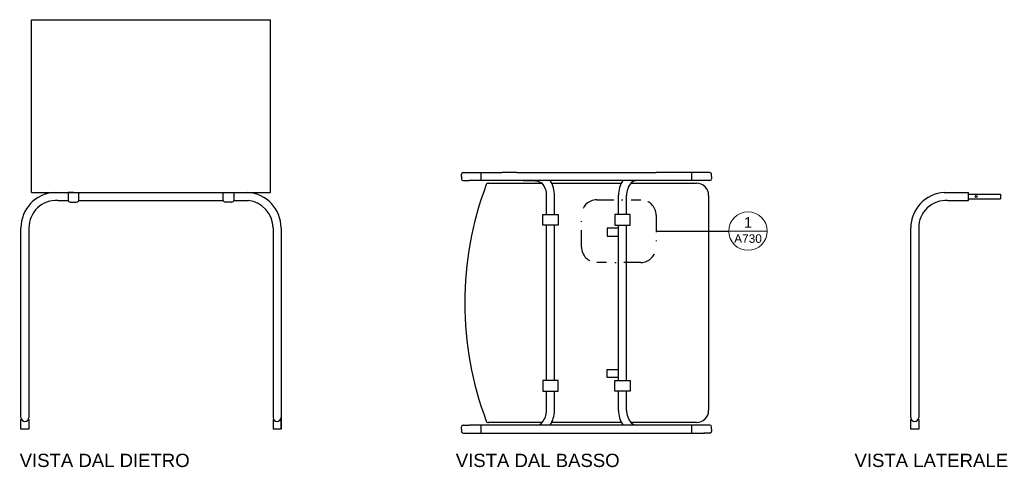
# Model space of a CAD drawing. Header units: millimetres. Extents: x 26 to 793, y -123 to 100.
# Drawn here: x 257.1 to 443.1, y -2 to 82.1 of the extents above; entities that cross this region are included whole.
import ezdxf
from ezdxf.enums import TextEntityAlignment as Align

# ---------------------------------------------------------------- set-up
doc = ezdxf.new("R2010")
doc.units = ezdxf.units.MM
doc.linetypes.add('TRATTOPUNTO2', pattern=[12.7, 6.35, -3.175, 0, -3.175])
doc.layers.get('0').update_dxf_attribs({"color": 70})
doc.layers.add('A-ANNO-SYMB', color=202, linetype='Continuous', lineweight=18)
doc.layers.add('CONTORNO SEZIONI', color=26, linetype='TRATTOPUNTO2')
doc.layers.add('SIMBOLI', color=201, linetype='Continuous')
doc.styles.add('ARIAL', font='arial.ttf')
doc.styles.get("Standard").update_dxf_attribs({"font": 'arial.ttf'})

# ---------------------------------------------------------------- blocks, each defined once
blk = doc.blocks.new('DETAGLI')
at = {"layer": 'A-ANNO-SYMB', "linetype": 'Continuous'}
blk.add_line((486.66, 356.17), (504.76, 356.17), dxfattribs=at)
blk.add_circle((495.71, 356.17), 9.05, dxfattribs=at)
for tag, p in [('TAVOLA', (495.71, 362.76)), ('SEZIONE', (495.71, 354.67))]:
    blk.add_attdef(tag, text='', height=5, dxfattribs=at).set_placement(p, align=Align.TOP_CENTER)

msp = doc.modelspace()

# ---------------------------------------------------------------- linework, layer by layer
for p, q in [((259.35, 82.13), (304.35, 82.13)), ((259.35, 49.63), (259.35, 82.13)), ((304.35, 49.63), (304.35, 82.13)), ((340.32, 52.63), (340.32, 53.08)), ((340.32, 52.63), (340.32, 52.18)), ((340.62, 53.38), (341.77, 53.38)), ((341.77, 53.38), (348.02, 53.38)), ((344.02, 51.88), (344.04, 53.34)), ((350.79, 53.38), (376.99, 53.38)), ((383.74, 51.88), (383.73, 53.34)), ((387.14, 53.38), (385.99, 53.38)), ((387.44, 52.63), (387.44, 53.08)), ((387.44, 52.63), (387.44, 52.18)), ((340.62, 51.88), (341.77, 51.88)), ((345.34, 51.38), (355.53, 51.38)), ((386.14, 51.88), (348.02, 51.91)), ((350.88, 51.88), (350.91, 51.88)), ((357.32, 51.38), (370.45, 51.38)), ((372.23, 51.38), (384.59, 51.38)), ((387.14, 51.88), (385.99, 51.88)), ((259.35, 49.63), (304.35, 49.63)), ((267.23, 49.63), (266.23, 49.63)), ((266.23, 49.63), (266.23, 48.15)), ((268.23, 48.15), (268.23, 49.63)), ((295.47, 48.15), (295.47, 49.63)), ((297.47, 49.63), (297.47, 48.15)), ((356.36, 45.49), (356.36, 49.05)), ((357.86, 45.49), (357.86, 49.03)), ((369.93, 45.49), (369.93, 49.11)), ((371.43, 45.49), (371.43, 49.11)), ((386.89, 49.08), (386.89, 8.67)), ((431.26, 49.63), (433.85, 49.63)), ((433.85, 49.63), (435.85, 49.63)), ((435.85, 48.15), (435.85, 49.63)), ((435.85, 49.33), (441.85, 49.33)), ((435.85, 48.45), (441.85, 48.45)), ((441.85, 49.33), (441.85, 48.45)), ((264.29, 48.15), (266.23, 48.15)), ((266.62, 47.83), (267.84, 47.83)), ((268.23, 48.15), (295.47, 48.14)), ((297.07, 47.83), (295.86, 47.83)), ((297.46, 48.14), (300.16, 48.13)), ((431.91, 48.15), (433.85, 48.15)), ((433.85, 48.15), (435.85, 48.15)), ((355.66, 45.49), (358.56, 45.49)), ((355.66, 43.49), (355.66, 45.49)), ((358.56, 45.49), (358.56, 43.49)), ((372.1, 45.49), (369.2, 45.49)), ((369.2, 45.49), (369.2, 43.49)), ((372.1, 43.49), (372.1, 45.49)), ((257.35, 7.33), (257.35, 42.98)), ((258.85, 43.02), (258.85, 7.33)), ((304.85, 43.02), (304.85, 7.33)), ((306.35, 42.98), (306.35, 5.13)), ((358.56, 43.49), (355.66, 43.49)), ((356.36, 14.26), (356.36, 43.49)), ((357.86, 14.26), (357.86, 43.49)), ((369.93, 42.94), (367.75, 42.94)), ((367.75, 42.94), (367.75, 41.44)), ((369.2, 43.49), (372.1, 43.49)), ((369.93, 14.26), (369.93, 43.49)), ((371.43, 14.26), (371.43, 43.49)), ((424.97, 7.33), (424.97, 42.98)), ((426.47, 43.02), (426.47, 7.33)), ((367.75, 41.44), (369.93, 41.44)), ((367.75, 14.81), (367.75, 16.31)), ((367.75, 16.31), (369.93, 16.31)), ((358.56, 14.26), (355.66, 14.26)), ((355.66, 14.26), (355.66, 12.26)), ((358.56, 12.26), (358.56, 14.26)), ((369.93, 14.81), (367.75, 14.81)), ((369.2, 12.26), (369.2, 14.26)), ((369.2, 14.26), (372.1, 14.26)), ((372.1, 14.26), (372.1, 12.26)), ((355.66, 12.26), (358.56, 12.26)), ((356.36, 8.59), (356.36, 12.26)), ((357.86, 8.56), (357.86, 12.26)), ((372.1, 12.26), (369.2, 12.26)), ((369.93, 8.64), (369.93, 12.26)), ((371.43, 8.64), (371.43, 12.26)), ((257.35, 5.13), (257.35, 6.95)), ((258.85, 6.95), (258.85, 5.13)), ((304.85, 6.95), (304.85, 5.13)), ((306.35, 5.13), (306.35, 6.95)), ((340.62, 5.88), (341.77, 5.88)), ((386.14, 5.88), (341.77, 5.88)), ((344.02, 4.38), (344.04, 5.84)), ((355.53, 6.38), (345.35, 6.38)), ((350.88, 5.88), (350.91, 5.88)), ((370.45, 6.38), (357.32, 6.38)), ((384.59, 6.38), (372.38, 6.38)), ((383.74, 4.38), (383.73, 5.84)), ((387.14, 5.88), (385.99, 5.88)), ((424.97, 5.13), (424.97, 6.95)), ((426.47, 6.95), (426.47, 5.13)), ((258.85, 5.13), (257.35, 5.13)), ((306.35, 5.13), (304.85, 5.13)), ((340.32, 5.13), (340.32, 5.58)), ((340.32, 5.13), (340.32, 4.68)), ((340.62, 4.38), (341.77, 4.38)), ((341.77, 4.38), (348.02, 4.38)), ((350.79, 4.38), (376.99, 4.38)), ((387.14, 4.38), (385.99, 4.38)), ((387.44, 5.13), (387.44, 5.58)), ((387.44, 5.13), (387.44, 4.68)), ((426.47, 5.13), (424.97, 5.13))]:
    msp.add_line(p, q)
msp.add_lwpolyline([(345, 51.13, 0.180847), (345, 6.62)], format="xyb")
for centre, radius in [((437.27, 48.89), 0.175), ((266.23, 48.15), 6.661338147750939e-16), ((433.85, 48.15), 6.661338147750939e-16)]:
    msp.add_circle(centre, radius)
for centre, radius, start, end in [((340.62, 53.08), 0.3, 90, 180), ((340.62, 52.18), 0.3, 180, 270), ((349.4, -72.77), 126.16, 89.3701, 90.6337), ((381.56, -187.78), 241.2, 88.9129, 91.0871), ((387.14, 53.08), 0.3, 0, 90), ((387.14, 52.18), 0.3, 270, 0), ((346.34, -188.02), 239.94, 88.1063, 91.0913), ((345.35, 51), 0.376, 80.0759, 159.4608), ((354.18, 49.4), 2.39, 55.7424, 87.7808), ((352.86, 49.1), 3.51, 359.1389, 40.4023), ((352.86, 49.1), 5.01, 359.1389, 34.0252), ((375.12, 49.1), 5.2, 147.5644, 179.9092), ((375.05, 49.1), 3.63, 139.6878, 180.1313), ((372.32, 51.42), 0.0444, 125.0237, 139.6878), ((373.73, 49.41), 2.5, 97.4471, 125.0237), ((384.59, 49.08), 2.3, 0, 90), ((264.01, 42.98), 6.66, 93.1691, 179.9962), ((299.69, 42.98), 6.66, 0.0038, 86.8309), ((431.63, 42.98), 6.66, 93.1691, 179.9962), ((264, 43), 5.15, 86.731, 180.2333), ((266.62, 48.23), 0.4, 192.3202, 270), ((267.84, 48.23), 0.4, 270, 347.6798), ((295.86, 48.23), 0.4, 192.3202, 270), ((297.07, 48.23), 0.4, 270, 347.6798), ((299.69, 43), 5.15, 359.7667, 84.7662), ((431.62, 43), 5.15, 86.731, 180.2333), ((352.86, 8.65), 3.5, 319.587, 358.9751), ((352.86, 8.65), 5, 326.3657, 358.9751), ((375.12, 8.65), 5.2, 180.0908, 211.7501), ((374.99, 8.64), 3.56, 178.9486, 221.5222), ((384.59, 8.67), 2.3, 270, 0), ((258.1, 7.33), 0.75, 180, 0), ((257.4, 6.95), 0.0485, 28.5328, 180), ((258.8, 6.95), 0.0485, 0, 151.4672), ((305.6, 7.33), 0.75, 180, 0), ((304.9, 6.95), 0.0485, 28.5328, 180), ((306.3, 6.95), 0.0485, 0, 151.4672), ((340.62, 5.58), 0.3, 90, 180), ((345.35, 6.75), 0.376, 200.5392, 279.9241), ((354.52, 7.13), 1.25, 270, 323.0539), ((373.73, 8.35), 2.51, 235.7424, 260.5941), ((387.14, 5.58), 0.3, 0, 90), ((425.72, 7.33), 0.75, 180, 0), ((425.01, 6.95), 0.0485, 28.5328, 180), ((426.42, 6.95), 0.0485, 0, 151.4672), ((340.62, 4.68), 0.3, 180, 270), ((349.4, 130.53), 126.16, 269.3663, 270.6299), ((381.56, 245.54), 241.2, 268.9129, 271.0871), ((387.14, 4.68), 0.3, 270, 0)]:
    msp.add_arc(centre, radius, start, end)
at = {"layer": 'CONTORNO SEZIONI', "ltscale": 0.5}
for points in [[(365.83, 48.26), (374.11, 48.26)], [(362.94, 39.37), (362.94, 45.37)], [(377, 45.37), (377, 39.37)], [(374.11, 36.48), (365.83, 36.48)]]:
    msp.add_lwpolyline(points, dxfattribs=at)
for centre, start, end in [((365.83, 45.37), 90, 180), ((374.11, 45.37), 0, 90), ((365.83, 39.37), 180, 270), ((374.11, 39.37), 270, 0)]:
    msp.add_arc(centre, 2.89, start, end, dxfattribs=at)
at = {"layer": 'SIMBOLI'}
msp.add_line((377, 42.37), (390.69, 42.37), dxfattribs=at)

# ---------------------------------------------------------------- block references
ref = msp.add_blockref('DETAGLI', (196.02, -100.09), dxfattribs=dict(at, xscale=0.4, yscale=0.4, zscale=0.4))
ref.add_attrib('SEZIONE', 'A730', dxfattribs={"layer": 'A-ANNO-SYMB', "linetype": 'Continuous', "height": 1.6, "style": 'ARIAL'}).set_placement((394.31, 41.77), align=Align.TOP_CENTER)
ref.add_attrib('TAVOLA', '1', dxfattribs={"layer": 'A-ANNO-SYMB', "linetype": 'Continuous', "height": 2, "style": 'ARIAL'}).set_placement((394.31, 45.01), align=Align.TOP_CENTER)

# ---------------------------------------------------------------- texts
at = {"char_height": 2.5, "attachment_point": 1}
for s, width, heights, insert in [('VISTA DAL DIETRO', 54.9224, [17.07], (257.11, 0.49)), ('VISTA DAL BASSO', 35.3453, [10.85], (339.26, 0.49)), ('VISTA LATERALE', 35.3453, [10.85], (414.37, 0.49))]:
    msp.add_mtext_dynamic_manual_height_columns(s, width=width, gutter_width=12.5, heights=heights, dxfattribs=dict(at, insert=insert))

doc.saveas('drawing.dxf')
